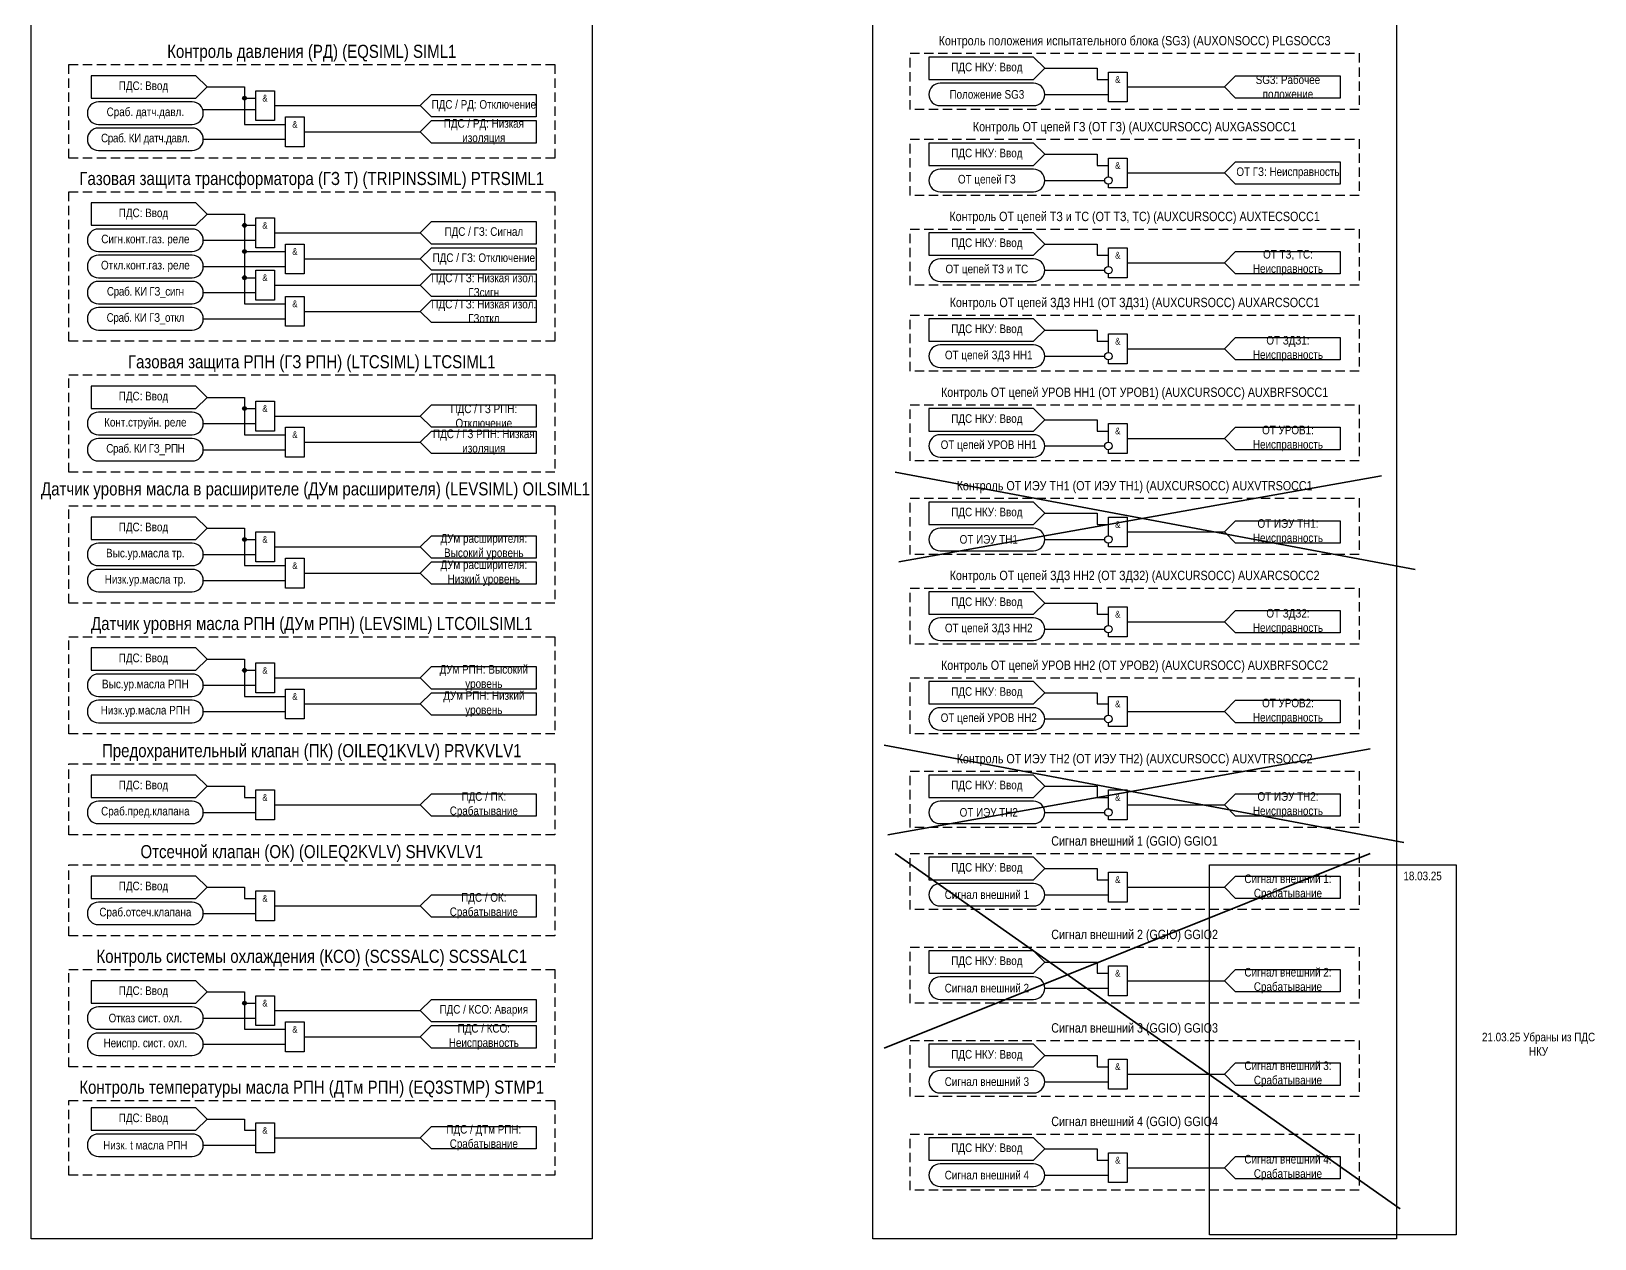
# Model space of a CAD drawing. Header units: millimetres. Extents: x -2270 to 418, y -112 to 561.
# Drawn here: x 0 to 418, y 0 to 322.9 of the extents above; entities that cross this region are included whole.
import ezdxf

# ---------------------------------------------------------------- set-up
doc = ezdxf.new("R2010")
doc.units = ezdxf.units.MM
doc.linetypes.add('штриховая2', pattern=[0.375, 0.25, -0.125])
doc.layers.add('TEXT', color=7, linetype='Continuous', lineweight=25)
doc.styles.add('2.5_Gost_RD', font='ARIALN.TTF', dxfattribs={"height": 2.5})
doc.styles.add('3.5_Gost_RD', font='ARIALN.TTF', dxfattribs={"height": 3.5})

# ---------------------------------------------------------------- blocks, each defined once
blk = doc.blocks.new('Точка')
at = {"ltscale": 100}
h = blk.add_hatch(color=256, dxfattribs=at)
h.dxf.hatch_style = 1
edge = h.paths.add_edge_path()
edge.add_arc((0, 0), 0.5, 0, 360)
blk.add_circle((0, 0), 0.5, dxfattribs=at)

msp = doc.modelspace()

# ---------------------------------------------------------------- linework, layer by layer
at = {"color": 1, "lineweight": 35, "ltscale": 100}
for p, q in [((231, 205), (370, 179)), ((361, 204), (232, 181)), ((228, 132), (367, 106)), ((358, 131), (229, 108)), ((358, 103), (228, 51)), ((231, 103), (366, 8))]:
    msp.add_line(p, q, dxfattribs=at)
at = {"color": 3, "ltscale": 100}
for points in [[(225, 529), (365, 529), (365, 0), (225, 0)], [(0, 427), (150, 427), (150, 0), (0, 0)]]:
    msp.add_lwpolyline(points, close=True, dxfattribs=at)
at = {"color": 6, "linetype": 'штриховая2', "ltscale": 10}
for points in [[(10, 314), (140, 314), (140, 289), (10, 289)], [(10, 280), (140, 280), (140, 240), (10, 240)], [(10, 231), (140, 231), (140, 205), (10, 205)], [(10, 196), (140, 196), (140, 170), (10, 170)], [(10, 161), (140, 161), (140, 135), (10, 135)], [(10, 127), (140, 127), (140, 108), (10, 108)], [(10, 100), (140, 100), (140, 81), (10, 81)]]:
    msp.add_lwpolyline(points, close=True, dxfattribs=at)
at = {"linetype": 'штриховая2', "ltscale": 10}
for points in [[(235, 317), (355, 317), (355, 302), (235, 302)], [(235, 294), (355, 294), (355, 279), (235, 279)], [(235, 270), (355, 270), (355, 255), (235, 255)], [(235, 247), (355, 247), (355, 232), (235, 232)], [(235, 223), (355, 223), (355, 208), (235, 208)], [(235, 198), (355, 198), (355, 183), (235, 183)], [(235, 174), (355, 174), (355, 159), (235, 159)], [(235, 150), (355, 150), (355, 135), (235, 135)], [(235, 125), (355, 125), (355, 110), (235, 110)], [(235, 103), (355, 103), (355, 88), (235, 88)], [(235, 78), (355, 78), (355, 63), (235, 63)], [(10, 72), (140, 72), (140, 46), (10, 46)], [(235, 53), (355, 53), (355, 38), (235, 38)], [(10, 37), (140, 37), (140, 17), (10, 17)], [(235, 28), (355, 28), (355, 13), (235, 13)]]:
    msp.add_lwpolyline(points, close=True, dxfattribs=at)
at = {"ltscale": 100}
for points in [[(240, 316), (240, 310), (268, 310), (271, 313), (268, 316)], [(16, 311), (16, 305), (44, 305), (47, 308), (44, 311)], [(240, 293), (240, 287), (268, 287), (271, 290), (268, 293)], [(16, 277), (16, 271), (44, 271), (47, 274), (44, 277)], [(240, 269), (240, 263), (268, 263), (271, 266), (268, 269)], [(240, 246), (240, 240), (268, 240), (271, 243), (268, 246)], [(16, 228), (16, 222), (44, 222), (47, 225), (44, 228)], [(240, 222), (240, 216), (268, 216), (271, 219), (268, 222)], [(240, 197), (240, 191), (268, 191), (271, 194), (268, 197)], [(16, 193), (16, 187), (44, 187), (47, 190), (44, 193)], [(240, 173), (240, 167), (268, 167), (271, 170), (268, 173)], [(16, 158), (16, 152), (44, 152), (47, 155), (44, 158)], [(240, 149), (240, 143), (268, 143), (271, 146), (268, 149)], [(16, 124), (16, 118), (44, 118), (47, 121), (44, 124)], [(240, 124), (240, 118), (268, 118), (271, 121), (268, 124)], [(240, 102), (240, 96), (268, 96), (271, 99), (268, 102)], [(16, 97), (16, 91), (44, 91), (47, 94), (44, 97)], [(240, 77), (240, 71), (268, 71), (271, 74), (268, 77)], [(16, 69), (16, 63), (44, 63), (47, 66), (44, 69)], [(60, 65), (65, 65), (65, 57), (60, 57)], [(68, 58), (73, 58), (73, 50), (68, 50)], [(240, 52), (240, 46), (268, 46), (271, 49), (268, 52)], [(16, 35), (16, 29), (44, 29), (47, 32), (44, 35)], [(60, 31), (65, 31), (65, 23), (60, 23)], [(240, 27), (240, 21), (268, 21), (271, 24), (268, 27)]]:
    msp.add_lwpolyline(points, close=True, dxfattribs=at)
at = {"color": 6, "ltscale": 100}
for points in [[(271, 313), (285, 313), (285, 310), (288, 310)], [(319, 308), (322, 311), (350, 311), (350, 305), (322, 305), (319, 308)], [(47, 308), (57, 308), (57, 298), (68, 298)], [(47, 308), (57, 308), (57, 305), (60, 305)], [(104, 303), (107, 306), (135, 306), (135, 300), (107, 300), (104, 303)], [(271, 306), (288, 306)], [(293, 308), (319, 308)], [(46, 302), (60, 302)], [(65, 303), (104, 303)], [(104, 296), (107, 299), (135, 299), (135, 293), (107, 293), (104, 296)], [(46, 294), (68, 294)], [(73, 296), (104, 296)], [(271, 290), (285, 290), (285, 287), (288, 287)], [(288, 284), (288, 289), (293, 289), (293, 281), (288, 281), (288, 282)], [(293, 285), (319, 285)], [(319, 285), (322, 288), (350, 288), (350, 282), (322, 282), (319, 285)], [(271, 283), (287, 283)], [(47, 274), (57, 274), (57, 271), (60, 271)], [(47, 274), (57, 274), (57, 264), (68, 264)], [(47, 274), (57, 274), (57, 257), (60, 257)], [(47, 274), (57, 274), (57, 250), (68, 250)], [(104, 269), (107, 272), (135, 272), (135, 266), (107, 266), (104, 269)], [(65, 269), (104, 269)], [(46, 267), (60, 267)], [(104, 262), (107, 265), (135, 265), (135, 259), (107, 259), (104, 262)], [(271, 266), (285, 266), (285, 263), (288, 263)], [(288, 260), (288, 265), (293, 265), (293, 257), (288, 257), (288, 258)], [(319, 261), (322, 264), (350, 264), (350, 258), (322, 258), (319, 261)], [(46, 260), (68, 260)], [(73, 262), (104, 262)], [(293, 261), (319, 261)], [(65, 255), (104, 255)], [(104, 255), (107, 258), (135, 258), (135, 252), (107, 252), (104, 255)], [(271, 259), (287, 259)], [(46, 253), (60, 253)], [(104, 248), (107, 251), (135, 251), (135, 245), (107, 245), (104, 248)], [(73, 248), (104, 248)], [(46, 246), (68, 246)], [(271, 243), (285, 243), (285, 240), (288, 240)], [(288, 237), (288, 242), (293, 242), (293, 234), (288, 234), (288, 235)], [(319, 238), (322, 241), (350, 241), (350, 235), (322, 235), (319, 238)], [(271, 236), (287, 236)], [(293, 238), (319, 238)], [(47, 225), (57, 225), (57, 222), (60, 222)], [(47, 225), (57, 225), (57, 215), (68, 215)], [(104, 220), (107, 223), (135, 223), (135, 217), (107, 217), (104, 220)], [(46, 218), (60, 218)], [(65, 220), (104, 220)], [(271, 219), (285, 219), (285, 216), (288, 216)], [(288, 213), (288, 218), (293, 218), (293, 210), (288, 210), (288, 211)], [(104, 213), (107, 216), (135, 216), (135, 210), (107, 210), (104, 213)], [(293, 214), (319, 214)], [(319, 214), (322, 217), (350, 217), (350, 211), (322, 211), (319, 214)], [(46, 211), (68, 211)], [(73, 213), (104, 213)], [(271, 212), (287, 212)], [(271, 194), (285, 194), (285, 191), (288, 191)], [(288, 188), (288, 193), (293, 193), (293, 185), (288, 185), (288, 186)], [(47, 190), (57, 190), (57, 187), (60, 187)], [(47, 190), (57, 190), (57, 180), (68, 180)], [(293, 189), (319, 189)], [(319, 189), (322, 192), (350, 192), (350, 186), (322, 186), (319, 189)], [(65, 185), (104, 185)], [(104, 185), (107, 188), (135, 188), (135, 182), (107, 182), (104, 185)], [(271, 187), (287, 187)], [(46, 183), (60, 183)], [(104, 178), (107, 181), (135, 181), (135, 175), (107, 175), (104, 178)], [(46, 176), (68, 176)], [(73, 178), (104, 178)], [(271, 170), (285, 170), (285, 167), (288, 167)], [(288, 164), (288, 169), (293, 169), (293, 161), (288, 161), (288, 162)], [(319, 165), (322, 168), (350, 168), (350, 162), (322, 162), (319, 165)], [(293, 165), (319, 165)], [(271, 163), (287, 163)], [(47, 155), (57, 155), (57, 152), (60, 152)], [(47, 155), (57, 155), (57, 145), (68, 145)], [(104, 150), (107, 153), (135, 153), (135, 147), (107, 147), (104, 150)], [(46, 148), (60, 148)], [(65, 150), (104, 150)], [(73, 143), (104, 143)], [(104, 143), (107, 146), (135, 146), (135, 140), (107, 140), (104, 143)], [(271, 146), (285, 146), (285, 143), (288, 143)], [(288, 140), (288, 145), (293, 145), (293, 137), (288, 137), (288, 138)], [(319, 141), (322, 144), (350, 144), (350, 138), (322, 138), (319, 141)], [(46, 141), (68, 141)], [(271, 139), (287, 139)], [(293, 141), (319, 141)], [(47, 121), (57, 121), (57, 118), (60, 118)], [(104, 116), (107, 119), (135, 119), (135, 113), (107, 113), (104, 116)], [(271, 121), (285, 121), (285, 118), (288, 118)], [(288, 115), (288, 120), (293, 120), (293, 112), (288, 112), (288, 113)], [(319, 116), (322, 119), (350, 119), (350, 113), (322, 113), (319, 116)], [(46, 114), (60, 114)], [(65, 116), (104, 116)], [(271, 114), (287, 114)], [(293, 116), (319, 116)], [(271, 99), (285, 99), (285, 96), (288, 96)], [(319, 94), (322, 97), (350, 97), (350, 91), (322, 91), (319, 94)], [(47, 94), (57, 94), (57, 91), (60, 91)], [(104, 89), (107, 92), (135, 92), (135, 86), (107, 86), (104, 89)], [(271, 92), (288, 92)], [(293, 94), (319, 94)], [(65, 89), (104, 89)], [(46, 87), (60, 87)], [(271, 74), (285, 74), (285, 71), (288, 71)], [(319, 69), (322, 72), (350, 72), (350, 66), (322, 66), (319, 69)], [(271, 67), (288, 67)], [(293, 69), (319, 69)], [(271, 49), (285, 49), (285, 46), (288, 46)], [(319, 44), (322, 47), (350, 47), (350, 41), (322, 41), (319, 44)], [(271, 42), (288, 42)], [(293, 44), (319, 44)], [(271, 24), (285, 24), (285, 21), (288, 21)], [(319, 19), (322, 22), (350, 22), (350, 16), (322, 16), (319, 19)], [(271, 17), (288, 17)], [(293, 19), (319, 19)]]:
    msp.add_lwpolyline(points, dxfattribs=at)
for points in [[(288, 312), (293, 312), (293, 304), (288, 304)], [(60, 307), (65, 307), (65, 299), (60, 299)], [(68, 300), (73, 300), (73, 292), (68, 292)], [(60, 273), (65, 273), (65, 265), (60, 265)], [(68, 266), (73, 266), (73, 258), (68, 258)], [(60, 259), (65, 259), (65, 251), (60, 251)], [(68, 252), (73, 252), (73, 244), (68, 244)], [(60, 224), (65, 224), (65, 216), (60, 216)], [(68, 217), (73, 217), (73, 209), (68, 209)], [(60, 189), (65, 189), (65, 181), (60, 181)], [(68, 182), (73, 182), (73, 174), (68, 174)], [(60, 154), (65, 154), (65, 146), (60, 146)], [(68, 147), (73, 147), (73, 139), (68, 139)], [(60, 120), (65, 120), (65, 112), (60, 112)], [(288, 98), (293, 98), (293, 90), (288, 90)], [(60, 93), (65, 93), (65, 85), (60, 85)], [(288, 73), (293, 73), (293, 65), (288, 65)], [(288, 48), (293, 48), (293, 40), (288, 40)], [(288, 23), (293, 23), (293, 15), (288, 15)]]:
    msp.add_lwpolyline(points, close=True, dxfattribs=at)
at = {"ltscale": 100}
for points in [[(243, 303), (268, 303, 1), (268, 309), (243, 309, 1)], [(18, 298), (43, 298, 1), (43, 304), (18, 304, 1)], [(18, 291), (43, 291, 1), (43, 297), (18, 297, 1)], [(243, 280), (268, 280, 1), (268, 286), (243, 286, 1)], [(18, 264), (43, 264, 1), (43, 270), (18, 270, 1)], [(18, 257), (43, 257, 1), (43, 263), (18, 263, 1)], [(243, 256), (268, 256, 1), (268, 262), (243, 262, 1)], [(18, 250), (43, 250, 1), (43, 256), (18, 256, 1)], [(18, 243), (43, 243, 1), (43, 249), (18, 249, 1)], [(243, 233), (268, 233, 1), (268, 239), (243, 239, 1)], [(18, 215), (43, 215, 1), (43, 221), (18, 221, 1)], [(18, 208), (43, 208, 1), (43, 214), (18, 214, 1)], [(243, 209), (268, 209, 1), (268, 215), (243, 215, 1)], [(243, 184), (268, 184, 1), (268, 190), (243, 190, 1)], [(18, 180), (43, 180, 1), (43, 186), (18, 186, 1)], [(18, 173), (43, 173, 1), (43, 179), (18, 179, 1)], [(243, 160), (268, 160, 1), (268, 166), (243, 166, 1)], [(18, 145), (43, 145, 1), (43, 151), (18, 151, 1)], [(18, 138), (43, 138, 1), (43, 144), (18, 144, 1)], [(243, 136), (268, 136, 1), (268, 142), (243, 142, 1)], [(18, 111), (43, 111, 1), (43, 117), (18, 117, 1)], [(243, 111), (268, 111, 1), (268, 117), (243, 117, 1)], [(243, 89), (268, 89, 1), (268, 95), (243, 95, 1)], [(18, 84), (43, 84, 1), (43, 90), (18, 90, 1)], [(243, 64), (268, 64, 1), (268, 70), (243, 70, 1)], [(18, 56), (43, 56, 1), (43, 62), (18, 62, 1)], [(18, 49), (43, 49, 1), (43, 55), (18, 55, 1)], [(243, 39), (268, 39, 1), (268, 45), (243, 45, 1)], [(18, 22), (43, 22, 1), (43, 28), (18, 28, 1)], [(243, 14), (268, 14, 1), (268, 20), (243, 20, 1)]]:
    msp.add_lwpolyline(points, format="xyb", close=True, dxfattribs=at)
at = {"color": 2, "lineweight": 30, "ltscale": 100}
msp.add_lwpolyline([(315, 100), (381, 100), (381, 1), (315, 1)], close=True, dxfattribs=at)
at = {"ltscale": 100}
for points in [[(47, 66), (57, 66), (57, 63), (60, 63)], [(47, 66), (57, 66), (57, 56), (68, 56)], [(104, 61), (107, 64), (135, 64), (135, 58), (107, 58), (104, 61)], [(46, 59), (60, 59)], [(65, 61), (104, 61)], [(104, 54), (107, 57), (135, 57), (135, 51), (107, 51), (104, 54)], [(46, 52), (68, 52)], [(73, 54), (104, 54)], [(47, 32), (57, 32), (57, 29), (60, 29)], [(104, 27), (107, 30), (135, 30), (135, 24), (107, 24), (104, 27)], [(65, 27), (104, 27)], [(46, 25), (60, 25)]]:
    msp.add_lwpolyline(points, dxfattribs=at)
at = {"color": 6, "ltscale": 100}
for centre in [(288, 283), (288, 259), (288, 236), (288, 212), (288, 187), (288, 163), (288, 139), (288, 114)]:
    msp.add_circle(centre, 1, dxfattribs=at)

# ---------------------------------------------------------------- block references
for p in [(57, 305), (57, 271), (57, 264), (57, 257), (57, 222), (57, 187), (57, 152)]:
    msp.add_blockref('Точка', p, dxfattribs=at)
at = {"ltscale": 100}
msp.add_blockref('Точка', (57, 63), dxfattribs=at)

# ---------------------------------------------------------------- texts
at = {"color": 30, "ltscale": 100, "attachment_point": 5, "style": '3.5_Gost_RD'}
for s, insert, char_height, width in [('\\pt262.5;Контроль давления (РД) (EQSIML) {\\C6;SIML1}', (75, 317), 3.5, 130), ('Контроль положения испытательного блока (SG3) (AUXONSOCC) {\\C6;PLGSOCC3}', (295, 320), 2.5, 120), ('Контроль ОТ цепей ГЗ (ОТ ГЗ) (AUXCURSOCC) {\\C6;AUXGASSOCC1}', (295, 297), 2.5, 120), ('Газовая защита трансформатора (ГЗ T) (TRIPINSSIML) {\\C6;PTRSIML1}', (75, 283), 3.5, 130), ('Контроль ОТ цепей ТЗ и ТС (ОТ ТЗ, ТС) (AUXCURSOCC) {\\C6;AUXTECSOCC1}', (295, 273), 2.5, 120), ('Контроль ОТ цепей ЗДЗ НН1 (ОТ ЗДЗ1) (AUXCURSOCC) {\\C6;AUXARCSOCC1}', (295, 250), 2.5, 120), ('Газовая защита РПН (ГЗ РПН) (LTCSIML) {\\C6;LTCSIML1}', (75, 234), 3.5, 130), ('Контроль ОТ цепей УРОВ НН1 (ОТ УРОВ1) (AUXCURSOCC) {\\C6;AUXBRFSOCC1}', (295, 226), 2.5, 120), ('Контроль ОТ ИЭУ ТН1 (ОТ ИЭУ ТН1) (AUXCURSOCC) {\\C6;AUXVTRSOCC1}', (295, 201), 2.5, 120), ('Контроль ОТ цепей ЗДЗ НН2 (ОТ ЗДЗ2) (AUXCURSOCC) {\\C6;AUXARCSOCC2}', (295, 177), 2.5, 120), ('Контроль ОТ цепей УРОВ НН2 (ОТ УРОВ2) (AUXCURSOCC) {\\C6;AUXBRFSOCC2}', (295, 153), 2.5, 120), ('Предохранительный клапан (ПК) (OILEQ1KVLV) {\\C6;PRVKVLV1}', (75, 130), 3.5, 162.683), ('Контроль ОТ ИЭУ ТН2 (ОТ ИЭУ ТН2) (AUXCURSOCC) {\\C6;AUXVTRSOCC2}', (295, 128), 2.5, 120), ('Отсечной клапан (ОК) (OILEQ2KVLV) {\\C6;SHVKVLV1}', (75, 103), 3.5, 162.683), ('Сигнал внешний 1 (GGIO) {\\C6;GGIO1}', (295, 106), 2.5, 120), ('Сигнал внешний 2 (GGIO) {\\C6;GGIO2}', (295, 81), 2.5, 120), ('Контроль системы охлаждения (КСО) {\\C2;(SCSSALC) SCSSALC1}', (75, 75), 3.5, 162.683), ('Сигнал внешний 3 (GGIO) {\\C6;GGIO3}', (295, 56), 2.5, 120), ('Контроль температуры масла РПН (ДТм РПН) (EQ3STMP) {\\C6;STMP1}', (75, 40), 3.5, 162.683), ('Сигнал внешний 4 (GGIO) {\\C6;GGIO4}', (295, 31), 2.5, 120)]:
    msp.add_mtext(s, dxfattribs=dict(at, insert=insert, char_height=char_height, width=width))
at = {"ltscale": 100, "attachment_point": 5, "style": '2.5_Gost_RD'}
for s, insert, char_height, width in [('ПДС НКУ: Ввод', (255.5, 313), 2.3, 31), ('SG3: Рабочее положение', (336, 308), 2.3, 28), ('Положение SG3', (255.5, 306), 2.3, 31), ('\\A1;Сраб. {\\T0.95;д}атч.давл.', (30.5, 301), 2.3, 31), ('ПДС / {\\A1;РД: Отключение}', (121, 303), 2.3, 28), ('ПДС / РД: Низкая изоляция', (121, 296), 2.3, 28), ('\\A1;{\\T0.95;Сраб. КИ датч.давл.}', (30.5, 294), 2.3, 31), ('ПДС НКУ: Ввод', (255.5, 290), 2.3, 31), ('ОТ цепей ГЗ', (255.5, 283), 2.3, 31), ('ОТ ГЗ: Неисправность', (336, 285), 2.3, 28), ('\\A1;Сигн.конт.газ. реле', (30.5, 267), 2.3, 31), ('ПДС / ГЗ: Сигнал', (121, 269), 2.3, 28), ('ПДС / ГЗ: Отключение', (121, 262), 2.3, 28), ('ПДС НКУ: Ввод', (255.5, 266), 2.3, 31), ('ОТ ТЗ, ТС: Неисправность', (336, 261), 2.3, 28), ('\\A1;Откл.конт.газ. реле', (30.5, 260), 2.3, 31), ('ОТ цепей ТЗ и ТС', (255.5, 259), 2.3, 31), ('ПДС / ГЗ: Низкая изол. ГЗсигн', (121, 255), 2.3, 28), ('\\A1;{\\T0.95;Сраб. КИ ГЗ_сигн}', (30.5, 253), 2.3, 31), ('ПДС / ГЗ: Низкая изол. ГЗоткл', (121, 248), 2.3, 28), ('\\A1;{\\T0.95;Сраб. КИ ГЗ_откл}', (30.5, 246), 2.3, 31), ('ПДС НКУ: Ввод', (255.5, 243), 2.3, 31), ('ОТ ЗДЗ1: Неисправность', (336, 238), 2.3, 28), ('ОТ цепей ЗДЗ НН1', (256, 236), 2.3, 31), ('ПДС / ГЗ РПН: Отключение', (121, 220), 2.3, 28), ('\\A1;Конт.струйн. реле', (30.5, 218), 2.3, 31), ('ПДС НКУ: Ввод', (255.5, 219), 2.3, 31), ('ОТ УРОВ1: Неисправность', (336, 214), 2.3, 28), ('ПДС / {\\C4;ГЗ РПН: Низкая изоляция}', (121, 213), 2.3, 28), ('ОТ цепей УРОВ НН1', (256, 212), 2.3, 31), ('\\A1;{\\T0.95;Сраб. КИ ГЗ_РПН}', (30.5, 211), 2.3, 31), ('ПДС НКУ: Ввод', (255.5, 194), 2.3, 31), ('ОТ ИЭУ ТН1: Неисправность', (336, 189), 2.3, 28), ('ОТ ИЭУ ТН1', (256, 187), 2.3, 31), ('\\A1;Выс.ур.масла тр.', (30.5, 183), 2.3, 31), ('\\A1;Низк.ур.масла тр.', (30.5, 176), 2.3, 29.7748), ('ПДС НКУ: Ввод', (255.5, 170), 2.3, 31), ('ОТ ЗДЗ2: Неисправность', (336, 165), 2.3, 28), ('ОТ цепей ЗДЗ НН2', (256, 163), 2.3, 31), ('\\A1;Выс.ур.масла РПН', (30.5, 148), 2.3, 31), ('ПДС НКУ: Ввод', (255.5, 146), 2.3, 31), ('\\A1;Низк.ур.масла РПН', (30.5, 141), 2.3, 29.7748), ('ОТ УРОВ2: Неисправность', (336, 141), 2.3, 28), ('ОТ цепей УРОВ НН2', (256, 139), 2.3, 31), ('ПДС НКУ: Ввод', (255.5, 121), 2.3, 31), ('ПДС / ПК: Срабатывание', (121, 116), 2.3, 28), ('ОТ ИЭУ ТН2: Неисправность', (336, 116), 2.3, 28), ('\\A1;Сраб.пред.клапана', (30.5, 114), 2.3, 31), ('ОТ ИЭУ ТН2', (256, 114), 2.3, 31), ('ПДС НКУ: Ввод', (255.5, 99), 2.3, 31), ('Сигнал внешний 1: Срабатывание', (336, 94), 2.3, 28), ('ПДС / ОК: Срабатывание', (121, 89), 2.3, 28), ('Сигнал внешний 1', (255.5, 92), 2.3, 31), ('\\A1;Сраб.отсеч.клапана', (30.5, 87), 2.3, 31), ('ПДС НКУ: Ввод', (255.5, 74), 2.3, 31), ('Сигнал внешний 2: Срабатывание', (336, 69), 2.3, 28), ('Сигнал внешний 2', (255.5, 67), 2.3, 31), ('&', (62.5, 63), 1.8, 5), ('\\A1;Отказ сист. охл.', (30.5, 59), 2.3, 31), ('ПДС / КСО: Авария', (121, 61), 2.3, 28), ('&', (70.5, 56), 1.8, 5), ('ПДС / КСО: Неисправность', (121, 54), 2.3, 28), ('\\A1;Неиспр. сист. охл.', (30.5, 52), 2.3, 29.7748), ('ПДС НКУ: Ввод', (255.5, 49), 2.3, 31), ('Сигнал внешний 3: Срабатывание', (336, 44), 2.3, 28), ('Сигнал внешний 3', (255.5, 42), 2.3, 31), ('&', (62.5, 29), 1.8, 5), ('ПДС / ДТм РПН: Срабатывание', (121, 27), 2.3, 28), ('\\A1;Низк. t масла РПН', (30.5, 25), 2.3, 31), ('ПДС НКУ: Ввод', (255.5, 24), 2.3, 31), ('Сигнал внешний 4: Срабатывание', (336, 19), 2.3, 28), ('Сигнал внешний 4', (255.5, 17), 2.3, 31)]:
    msp.add_mtext(s, dxfattribs=dict(at, insert=insert, char_height=char_height, width=width))
at = {"color": 6, "ltscale": 100, "char_height": 1.8, "width": 5, "attachment_point": 5, "style": '2.5_Gost_RD'}
for insert in [(290.5, 310), (62.5, 305), (70.5, 298), (290.5, 287), (62.5, 271), (70.5, 264), (290.5, 263), (62.5, 257), (70.5, 250), (290.5, 240), (62.5, 222), (70.5, 215), (290.5, 216), (290.5, 191), (62.5, 187), (70.5, 180), (290.5, 167), (62.5, 152), (70.5, 145), (290.5, 143), (62.5, 118), (290.5, 118), (290.5, 96), (62.5, 91), (290.5, 71), (290.5, 46), (290.5, 21)]:
    msp.add_mtext('&', dxfattribs=dict(at, insert=insert))
at = {"color": 4, "ltscale": 100, "attachment_point": 5}
for s, insert, char_height, width, style in [('Датчик уровня масла в расширителе (ДУм расширителя) (LEVSIML) {\\C6;OILSIML1}', (76, 200), 3.5, 166.7014, '3.5_Gost_RD'), ('ДУм расширителя: Высокий уровень', (121, 185), 2.3, 28, '2.5_Gost_RD'), ('ДУм расширителя: Низкий уровень', (121, 178), 2.3, 28, '2.5_Gost_RD'), ('Датчик уровня масла РПН (ДУм РПН) (LEVSIML) {\\C2;LTCOILSIML1}', (75, 164), 3.5, 145, '3.5_Gost_RD'), ('ДУм РПН: Высокий уровень', (121, 150), 2.3, 28, '2.5_Gost_RD'), ('ДУм РПН: Низкий уровень', (121, 143), 2.3, 28, '2.5_Gost_RD')]:
    msp.add_mtext(s, dxfattribs=dict(at, insert=insert, char_height=char_height, width=width, style=style))
at = {"layer": 'TEXT', "ltscale": 100, "char_height": 2.3, "width": 28, "attachment_point": 5, "style": '2.5_Gost_RD'}
for insert in [(30, 308), (30, 274), (30, 225), (30, 190), (30, 155), (30, 121), (30, 94), (30, 66), (30, 32)]:
    msp.add_mtext('ПДС: Ввод', dxfattribs=dict(at, insert=insert))
at = {"layer": 'TEXT', "color": 0, "ltscale": 100, "char_height": 2.3, "width": 31, "attachment_point": 5, "style": '2.5_Gost_RD'}
for s, insert in [('{\\C256;18.03.25}', (372, 97)), ('{\\C256;21.03.25 Убраны из ПДС НКУ }', (403, 52))]:
    msp.add_mtext(s, dxfattribs=dict(at, insert=insert))

doc.saveas('drawing.dxf')
